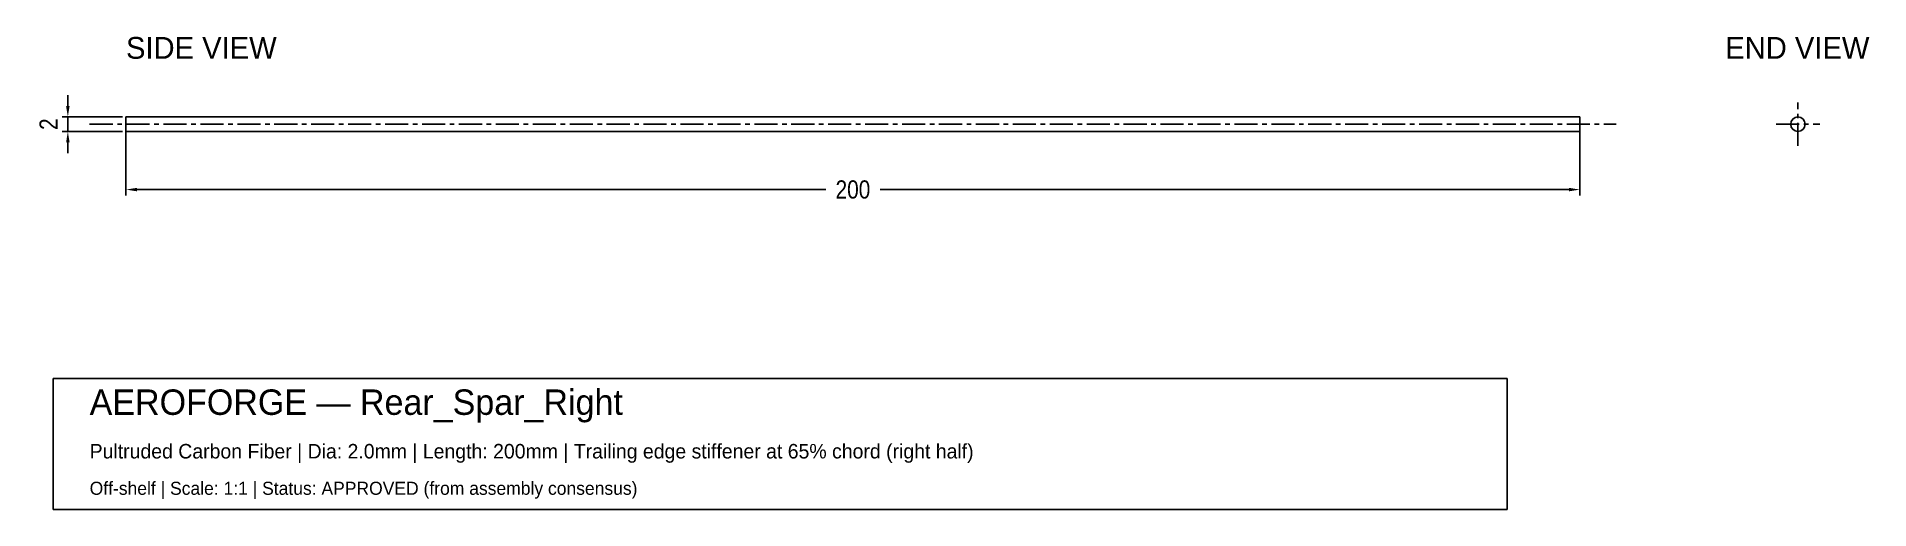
# Model space of a CAD drawing. Header units: metres. Extents: x -2 to 250, y -23 to 42.
import ezdxf

# ---------------------------------------------------------------- set-up
doc = ezdxf.new("R2010")
doc.units = ezdxf.units.M
doc.linetypes.add('CENTER', pattern=[5.08, 3.175, -0.635, 0.635, -0.635])
for name, color, linetype in [('CENTERLINE', 5, 'Continuous'), ('OUTLINE', 7, 'Continuous'), ('TEXT', 7, 'Continuous')]:
    doc.layers.add(name, color=color, linetype=linetype)
doc.styles.add('OpenSansCondensed-Light', font='OpenSansCondensed-Light.ttf')
doc.dimstyles.new('ROD', dxfattribs={"dimtxt": 2.5, "dimasz": 1.5, "dimexe": 0.8, "dimexo": 0.5, "dimgap": 0.6, "dimtad": 1, "dimcen": 2.5, "dimazin": 3, "dimtfac": 1, "dimtmove": 0, "dimatfit": 3})

# ---------------------------------------------------------------- blocks, each defined once
blk = doc.blocks.new('_CLOSEDFILLED')
at = {"color": 0, "linetype": 'BYBLOCK'}
blk.add_solid([(-1, 0.16), (0, 0), (-1, -0.16)], dxfattribs=at)
blk = doc.blocks.new('*D1')
for p, q in [((10, 29.5), (10, 20.2)), ((210, 29.5), (210, 20.2)), ((11.5, 21), (106.25, 21)), ((113.75, 21), (208.5, 21))]:
    blk.add_line(p, q)
at = {"layer": 'Defpoints'}
for p in [(10, 30), (210, 30), (10, 21)]:
    blk.add_point(p, dxfattribs=at)
at = {"xscale": 1.5, "yscale": 1.5, "rotation": 180}
blk.add_blockref('_CLOSEDFILLED', (10, 21), dxfattribs=at)
at = {"xscale": 1.5, "yscale": 1.5}
blk.add_blockref('_CLOSEDFILLED', (210, 21), dxfattribs=at)
at = {"insert": (110, 21), "char_height": 2.5, "attachment_point": 5, "style": 'OpenSansCondensed-Light'}
blk.add_mtext('200', dxfattribs=at)

msp = doc.modelspace()

# ---------------------------------------------------------------- linework, layer by layer
at = {"layer": 'CENTERLINE', "linetype": 'CENTER'}
for p, q in [((240, 27), (240, 33)), ((5, 30), (215, 30)), ((237, 30), (243, 30))]:
    msp.add_line(p, q, dxfattribs=at)
at = {"layer": 'OUTLINE'}
for p, q in [((10, 31), (210, 31)), ((10, 29), (10, 31)), ((210, 31), (210, 29)), ((210, 29), (10, 29)), ((0, -5), (200, -5)), ((0, -5), (0, -23)), ((200, -5), (200, -23)), ((0, -23), (200, -23))]:
    msp.add_line(p, q, dxfattribs=at)
msp.add_circle((240, 30), 1, dxfattribs=at)

# ---------------------------------------------------------------- texts
at = {"layer": 'TEXT'}
for s, height, p in [('SIDE VIEW', 3, (10, 39)), ('END VIEW', 3, (230, 39)), ('AEROFORGE — Rear_Spar_Right', 3.5, (5, -10)), ('Pultruded Carbon Fiber | Dia: 2.0mm | Length: 200mm | Trailing edge stiffener at 65% chord (right half)', 2, (5, -16)), ('Off-shelf | Scale: 1:1 | Status: APPROVED (from assembly consensus)', 1.8, (5, -21))]:
    msp.add_text(s, height=height, dxfattribs=at).set_placement(p)

# ---------------------------------------------------------------- dimensions: what is measured, and where the dimension line sits
msp.add_linear_dim(base=(2, 29), p1=(10, 29), p2=(10, 31), angle=90, dimstyle='ROD').render()
dim = msp.add_linear_dim(base=(10, 21), p1=(10, 30), p2=(210, 30), dimstyle='ROD')
dim.commit()
dim.dimension.update_dxf_attribs({"geometry": '*D1', "text_midpoint": (110, 21)})

doc.saveas('drawing.dxf')
